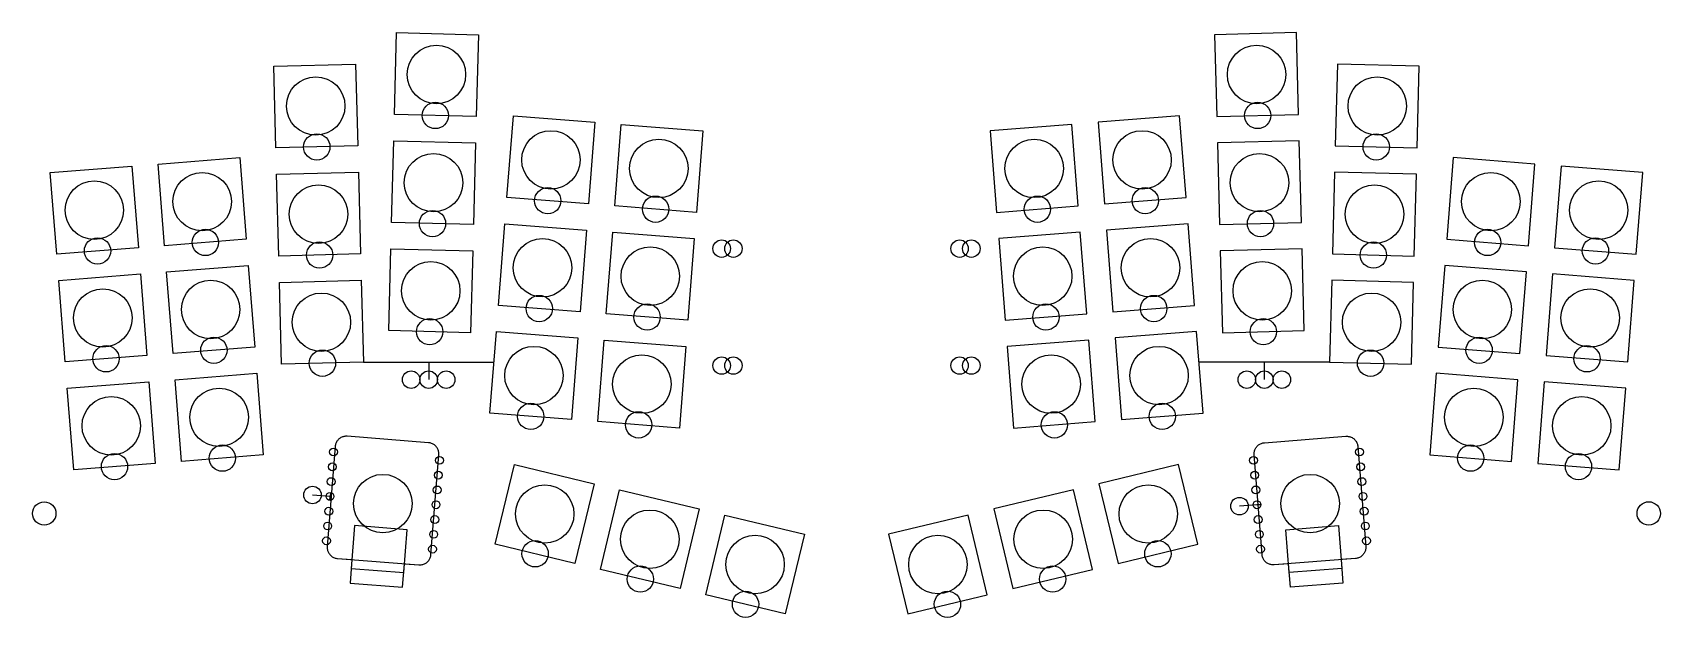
# Model space of a CAD drawing. Extents: x -174 to 104, y -40 to 60.
import ezdxf

# ---------------------------------------------------------------- set-up
doc = ezdxf.new("R2010")
doc.units = 0
doc.layers.add('BLACK', color=7, linetype='CONTINUOUS')

msp = doc.modelspace()

# ---------------------------------------------------------------- linework, layer by layer
at = {"layer": 'BLACK', "linetype": 'CONTINUOUS'}
for p, q in [((-112.307131, 46.123277), (-111.940654, 60.118479)), ((-111.940654, 60.118479), (-97.945451, 59.752002)), ((-97.945451, 59.752002), (-98.311928, 45.7568)), ((41.940654, 60.118479), (27.945451, 59.752002)), ((27.945451, 59.752002), (28.311928, 45.7568)), ((42.307131, 46.123277), (41.940654, 60.118479)), ((-132.944835, 54.370928), (-118.949632, 54.737405)), ((-132.578357, 40.375725), (-132.944835, 54.370928)), ((-118.949632, 54.737405), (-118.583155, 40.742203)), ((48.949632, 54.737405), (48.583155, 40.742203)), ((62.944835, 54.370928), (48.949632, 54.737405)), ((62.578357, 40.375725), (62.944835, 54.370928)), ((-98.311928, 45.7568), (-112.307131, 46.123277)), ((-93.067619, 31.908227), (-91.969192, 45.86507)), ((-91.969192, 45.86507), (-78.012349, 44.766642)), ((-78.012349, 44.766642), (-79.110776, 30.8098)), ((21.969192, 45.86507), (8.012349, 44.766642)), ((8.012349, 44.766642), (9.110776, 30.8098)), ((23.067619, 31.908227), (21.969192, 45.86507)), ((28.311928, 45.7568), (42.307131, 46.123277)), ((-74.624648, 30.456734), (-73.526221, 44.413576)), ((-73.526221, 44.413576), (-59.569378, 43.315149)), ((-59.569378, 43.315149), (-60.667806, 29.358306)), ((3.526221, 44.413576), (-10.430622, 43.315149)), ((-10.430622, 43.315149), (-9.332194, 29.358306)), ((4.624648, 30.456734), (3.526221, 44.413576)), ((-118.583155, 40.742203), (-132.578357, 40.375725)), ((-112.791405, 27.629616), (-112.424927, 41.624819)), ((-112.424927, 41.624819), (-98.429725, 41.258342)), ((-98.429725, 41.258342), (-98.796202, 27.263139)), ((42.424927, 41.624819), (28.429725, 41.258342)), ((28.429725, 41.258342), (28.796202, 27.263139)), ((42.791405, 27.629616), (42.424927, 41.624819)), ((48.583155, 40.742203), (62.578357, 40.375725)), ((-171.150099, 36.175371), (-157.193256, 37.273799)), ((-157.193256, 37.273799), (-156.094829, 23.316956)), ((-152.707128, 37.626865), (-138.750286, 38.725292)), ((-151.608701, 23.670022), (-152.707128, 37.626865)), ((-138.750286, 38.725292), (-137.651858, 24.768449)), ((-132.460561, 35.877267), (-118.465358, 36.243745)), ((-118.465358, 36.243745), (-118.098881, 22.248542)), ((48.465358, 36.243745), (48.098881, 22.248542)), ((62.460561, 35.877267), (48.465358, 36.243745)), ((68.750286, 38.725292), (67.651858, 24.768449)), ((82.707128, 37.626865), (68.750286, 38.725292)), ((81.608701, 23.670022), (82.707128, 37.626865)), ((87.193256, 37.273799), (86.094829, 23.316956)), ((101.150099, 36.175371), (87.193256, 37.273799)), ((-170.051672, 22.218529), (-171.150099, 36.175371)), ((-132.094084, 21.882065), (-132.460561, 35.877267)), ((62.094084, 21.882065), (62.460561, 35.877267)), ((100.051672, 22.218529), (101.150099, 36.175371)), ((-79.110776, 30.8098), (-93.067619, 31.908227)), ((9.110776, 30.8098), (23.067619, 31.908227)), ((-60.667806, 29.358306), (-74.624648, 30.456734)), ((-9.332194, 29.358306), (4.624648, 30.456734)), ((-98.796202, 27.263139), (-112.791405, 27.629616)), ((-94.519112, 13.465256), (-93.420685, 27.422099)), ((-93.420685, 27.422099), (-79.463842, 26.323672)), ((-79.463842, 26.323672), (-80.56227, 12.366829)), ((-76.076142, 12.013763), (-74.977714, 25.970606)), ((-74.977714, 25.970606), (-61.020872, 24.872178)), ((4.977714, 25.970606), (-8.979128, 24.872178)), ((6.076142, 12.013763), (4.977714, 25.970606)), ((23.420685, 27.422099), (9.463842, 26.323672)), ((9.463842, 26.323672), (10.56227, 12.366829)), ((24.519112, 13.465256), (23.420685, 27.422099)), ((28.796202, 27.263139), (42.791405, 27.629616)), ((-156.094829, 23.316956), (-170.051672, 22.218529)), ((-137.651858, 24.768449), (-151.608701, 23.670022)), ((-113.275678, 9.135956), (-112.909201, 23.131158)), ((-112.909201, 23.131158), (-98.913998, 22.764681)), ((-98.913998, 22.764681), (-99.280476, 8.769479)), ((-61.020872, 24.872178), (-62.119299, 10.915336)), ((-8.979128, 24.872178), (-7.880701, 10.915336)), ((42.909201, 23.131158), (28.913998, 22.764681)), ((28.913998, 22.764681), (29.280476, 8.769479)), ((43.275678, 9.135956), (42.909201, 23.131158)), ((67.651858, 24.768449), (81.608701, 23.670022)), ((86.094829, 23.316956), (100.051672, 22.218529)), ((-151.255635, 19.183894), (-137.298792, 20.282321)), ((-137.298792, 20.282321), (-136.200365, 6.325479)), ((-118.098881, 22.248542), (-132.094084, 21.882065)), ((48.098881, 22.248542), (62.094084, 21.882065)), ((67.298792, 20.282321), (66.200365, 6.325479)), ((81.255635, 19.183894), (67.298792, 20.282321)), ((-169.698606, 17.732401), (-155.741763, 18.830828)), ((-168.600178, 3.775558), (-169.698606, 17.732401)), ((-155.741763, 18.830828), (-154.643336, 4.873985)), ((-150.157208, 5.227051), (-151.255635, 19.183894)), ((-131.976288, 17.383607), (-117.981085, 17.750084)), ((-131.60981, 3.388404), (-131.976288, 17.383607)), ((-117.981085, 17.750084), (-117.614608, 3.754882)), ((47.981085, 17.750084), (47.614608, 3.754882)), ((61.976288, 17.383607), (47.981085, 17.750084)), ((61.60981, 3.388404), (61.976288, 17.383607)), ((80.157208, 5.227051), (81.255635, 19.183894)), ((85.741763, 18.830828), (84.643336, 4.873985)), ((99.698606, 17.732401), (85.741763, 18.830828)), ((98.600178, 3.775558), (99.698606, 17.732401)), ((-80.56227, 12.366829), (-94.519112, 13.465256)), ((-62.119299, 10.915336), (-76.076142, 12.013763)), ((-7.880701, 10.915336), (6.076142, 12.013763)), ((10.56227, 12.366829), (24.519112, 13.465256)), ((-99.280476, 8.769479), (-113.275678, 9.135956)), ((-95.970606, -4.977714), (-94.872178, 8.979128)), ((-94.872178, 8.979128), (-80.915336, 7.880701)), ((24.872178, 8.979128), (10.915336, 7.880701)), ((25.970606, -4.977714), (24.872178, 8.979128)), ((29.280476, 8.769479), (43.275678, 9.135956)), ((-136.200365, 6.325479), (-150.157208, 5.227051)), ((-80.915336, 7.880701), (-82.013763, -6.076142)), ((-77.527635, -6.429208), (-76.429208, 7.527635)), ((-76.429208, 7.527635), (-62.472365, 6.429208)), ((-62.472365, 6.429208), (-63.570792, -7.527635)), ((6.429208, 7.527635), (-7.527635, 6.429208)), ((-7.527635, 6.429208), (-6.429208, -7.527635)), ((7.527635, -6.429208), (6.429208, 7.527635)), ((10.915336, 7.880701), (12.013763, -6.076142)), ((66.200365, 6.325479), (80.157208, 5.227051)), ((-154.643336, 4.873985), (-168.600178, 3.775558)), ((-117.614608, 3.754882), (-131.60981, 3.388404)), ((-117.614608, 3.754882), (-95.283335, 3.754882)), ((-106.448972, 3.754882), (-106.448972, 0.754882)), ((47.614608, 3.754882), (25.283335, 3.754882)), ((36.448972, 3.754882), (36.448972, 0.754882)), ((47.614608, 3.754882), (61.60981, 3.388404)), ((84.643336, 4.873985), (98.600178, 3.775558)), ((-168.247112, -0.71057), (-154.29027, 0.387857)), ((-154.29027, 0.387857), (-153.191842, -13.568985)), ((-149.804142, 0.740923), (-135.847299, 1.839351)), ((-148.705714, -13.215919), (-149.804142, 0.740923)), ((-135.847299, 1.839351), (-134.748872, -12.117492)), ((65.847299, 1.839351), (64.748872, -12.117492)), ((79.804142, 0.740923), (65.847299, 1.839351)), ((78.705714, -13.215919), (79.804142, 0.740923)), ((84.29027, 0.387857), (83.191842, -13.568985)), ((98.247112, -0.71057), (84.29027, 0.387857)), ((-167.148685, -14.667413), (-168.247112, -0.71057)), ((97.148685, -14.667413), (98.247112, -0.71057)), ((-82.013763, -6.076142), (-95.970606, -4.977714)), ((12.013763, -6.076142), (25.970606, -4.977714)), ((-63.570792, -7.527635), (-77.527635, -6.429208)), ((-6.429208, -7.527635), (7.527635, -6.429208)), ((-122.445622, -10.682804), (-123.790804, -27.774952)), ((-122.445622, -10.682804), (-123.790804, -27.774952)), ((-122.429797, -10.546465), (-122.445622, -10.682804)), ((-122.429797, -10.546465), (-122.445622, -10.682804)), ((-122.404041, -10.413456), (-122.429797, -10.546465)), ((-122.404041, -10.413456), (-122.429797, -10.546465)), ((-122.370889, -10.283577), (-122.404041, -10.413456)), ((-122.370889, -10.283577), (-122.404041, -10.413456)), ((-122.327608, -10.154495), (-122.370889, -10.283577)), ((-122.327608, -10.154495), (-122.370889, -10.283577)), ((-122.274398, -10.028742), (-122.327608, -10.154495)), ((-122.274398, -10.028742), (-122.327608, -10.154495)), ((-122.211258, -9.906318), (-122.274398, -10.028742)), ((-122.211258, -9.906318), (-122.274398, -10.028742)), ((-122.141119, -9.792089), (-122.211258, -9.906318)), ((-122.141119, -9.792089), (-122.211258, -9.906318)), ((-122.063583, -9.68099), (-122.141119, -9.792089)), ((-122.063583, -9.68099), (-122.141119, -9.792089)), ((-121.976318, -9.575752), (-122.063583, -9.68099)), ((-121.976318, -9.575752), (-122.063583, -9.68099)), ((-121.884386, -9.475978), (-121.976318, -9.575752)), ((-121.884386, -9.475978), (-121.976318, -9.575752)), ((-121.782923, -9.384597), (-121.884386, -9.475978)), ((-121.782923, -9.384597), (-121.884386, -9.475978)), ((-121.676795, -9.298679), (-121.782923, -9.384597)), ((-121.676795, -9.298679), (-121.782923, -9.384597)), ((-121.563868, -9.223487), (-121.676795, -9.298679)), ((-121.563868, -9.223487), (-121.676795, -9.298679)), ((-121.446274, -9.153758), (-121.563868, -9.223487)), ((-121.446274, -9.153758), (-121.563868, -9.223487)), ((-121.324414, -9.094557), (-121.446274, -9.153758)), ((-121.324414, -9.094557), (-121.446274, -9.153758)), ((-121.200619, -9.043151), (-121.324414, -9.094557)), ((-121.200619, -9.043151), (-121.324414, -9.094557)), ((-121.069825, -8.99994), (-121.200619, -9.043151)), ((-121.069825, -8.99994), (-121.200619, -9.043151)), ((-120.937297, -8.967057), (-121.069825, -8.99994)), ((-120.937297, -8.967057), (-121.069825, -8.99994)), ((-120.803033, -8.944501), (-120.937297, -8.967057)), ((-120.803033, -8.944501), (-120.937297, -8.967057)), ((-120.669567, -8.932075), (-120.803033, -8.944501)), ((-120.669567, -8.932075), (-120.803033, -8.944501)), ((-120.534166, -8.927444), (-120.669567, -8.932075)), ((-120.534166, -8.927444), (-120.669567, -8.932075)), ((-120.39703, -8.933141), (-120.534166, -8.927444)), ((-120.39703, -8.933141), (-120.534166, -8.927444)), ((-106.470095, -10.029215), (-120.39703, -8.933141)), ((-106.470095, -10.029215), (-120.39703, -8.933141)), ((-106.333757, -10.04504), (-106.470095, -10.029215)), ((-106.333757, -10.04504), (-106.470095, -10.029215)), ((-106.200747, -10.070795), (-106.333757, -10.04504)), ((-106.200747, -10.070795), (-106.333757, -10.04504)), ((-106.070868, -10.103948), (-106.200747, -10.070795)), ((-106.070868, -10.103948), (-106.200747, -10.070795)), ((-105.941786, -10.147229), (-106.070868, -10.103948)), ((-105.941786, -10.147229), (-106.070868, -10.103948)), ((-105.816033, -10.200439), (-105.941786, -10.147229)), ((-105.816033, -10.200439), (-105.941786, -10.147229)), ((-105.69361, -10.263579), (-105.816033, -10.200439)), ((-105.69361, -10.263579), (-105.816033, -10.200439)), ((-105.579381, -10.333718), (-105.69361, -10.263579)), ((-105.579381, -10.333718), (-105.69361, -10.263579)), ((-105.468281, -10.411254), (-105.579381, -10.333718)), ((-105.468281, -10.411254), (-105.579381, -10.333718)), ((-105.363044, -10.498519), (-105.468281, -10.411254)), ((-105.363044, -10.498519), (-105.468281, -10.411254)), ((-105.263269, -10.590451), (-105.363044, -10.498519)), ((-105.263269, -10.590451), (-105.363044, -10.498519)), ((-105.171888, -10.691914), (-105.263269, -10.590451)), ((-105.171888, -10.691914), (-105.263269, -10.590451)), ((-105.08597, -10.798042), (-105.171888, -10.691914)), ((-105.08597, -10.798042), (-105.171888, -10.691914)), ((-105.010778, -10.910969), (-105.08597, -10.798042)), ((-105.010778, -10.910969), (-105.08597, -10.798042)), ((-104.94105, -11.028563), (-105.010778, -10.910969)), ((-104.94105, -11.028563), (-105.010778, -10.910969)), ((-104.881848, -11.150423), (-104.94105, -11.028563)), ((-104.881848, -11.150423), (-104.94105, -11.028563)), ((34.881848, -11.150423), (34.94105, -11.028563)), ((34.881848, -11.150423), (34.94105, -11.028563)), ((34.94105, -11.028563), (35.010778, -10.910969)), ((34.94105, -11.028563), (35.010778, -10.910969)), ((35.010778, -10.910969), (35.08597, -10.798042)), ((35.010778, -10.910969), (35.08597, -10.798042)), ((35.08597, -10.798042), (35.171888, -10.691914)), ((35.08597, -10.798042), (35.171888, -10.691914)), ((35.171888, -10.691914), (35.263269, -10.590451)), ((35.171888, -10.691914), (35.263269, -10.590451)), ((35.263269, -10.590451), (35.363044, -10.498519)), ((35.263269, -10.590451), (35.363044, -10.498519)), ((35.363044, -10.498519), (35.468281, -10.411254)), ((35.363044, -10.498519), (35.468281, -10.411254)), ((35.468281, -10.411254), (35.579381, -10.333718)), ((35.468281, -10.411254), (35.579381, -10.333718)), ((35.579381, -10.333718), (35.69361, -10.263579)), ((35.579381, -10.333718), (35.69361, -10.263579)), ((35.69361, -10.263579), (35.816033, -10.200439)), ((35.69361, -10.263579), (35.816033, -10.200439)), ((35.816033, -10.200439), (35.941786, -10.147229)), ((35.816033, -10.200439), (35.941786, -10.147229)), ((35.941786, -10.147229), (36.070868, -10.103948)), ((35.941786, -10.147229), (36.070868, -10.103948)), ((36.070868, -10.103948), (36.200747, -10.070795)), ((36.070868, -10.103948), (36.200747, -10.070795)), ((36.200747, -10.070795), (36.333757, -10.04504)), ((36.200747, -10.070795), (36.333757, -10.04504)), ((36.333757, -10.04504), (36.470095, -10.029215)), ((36.333757, -10.04504), (36.470095, -10.029215)), ((36.470095, -10.029215), (50.39703, -8.933141)), ((36.470095, -10.029215), (50.39703, -8.933141)), ((50.39703, -8.933141), (50.534166, -8.927444)), ((50.39703, -8.933141), (50.534166, -8.927444)), ((50.534166, -8.927444), (50.669567, -8.932075)), ((50.534166, -8.927444), (50.669567, -8.932075)), ((50.669567, -8.932075), (50.803033, -8.944501)), ((50.669567, -8.932075), (50.803033, -8.944501)), ((50.803033, -8.944501), (50.937297, -8.967057)), ((50.803033, -8.944501), (50.937297, -8.967057)), ((50.937297, -8.967057), (51.069825, -8.99994)), ((50.937297, -8.967057), (51.069825, -8.99994)), ((51.069825, -8.99994), (51.200619, -9.043151)), ((51.069825, -8.99994), (51.200619, -9.043151)), ((51.200619, -9.043151), (51.324414, -9.094557)), ((51.200619, -9.043151), (51.324414, -9.094557)), ((51.324414, -9.094557), (51.446274, -9.153758)), ((51.324414, -9.094557), (51.446274, -9.153758)), ((51.446274, -9.153758), (51.563868, -9.223487)), ((51.446274, -9.153758), (51.563868, -9.223487)), ((51.563868, -9.223487), (51.676795, -9.298679)), ((51.563868, -9.223487), (51.676795, -9.298679)), ((51.676795, -9.298679), (51.782923, -9.384597)), ((51.676795, -9.298679), (51.782923, -9.384597)), ((51.782923, -9.384597), (51.884386, -9.475978)), ((51.782923, -9.384597), (51.884386, -9.475978)), ((51.884386, -9.475978), (51.976318, -9.575752)), ((51.884386, -9.475978), (51.976318, -9.575752)), ((51.976318, -9.575752), (52.063583, -9.68099)), ((51.976318, -9.575752), (52.063583, -9.68099)), ((52.063583, -9.68099), (52.141119, -9.792089)), ((52.063583, -9.68099), (52.141119, -9.792089)), ((52.141119, -9.792089), (52.211258, -9.906318)), ((52.141119, -9.792089), (52.211258, -9.906318)), ((52.211258, -9.906318), (52.274398, -10.028742)), ((52.211258, -9.906318), (52.274398, -10.028742)), ((52.274398, -10.028742), (52.327608, -10.154495)), ((52.274398, -10.028742), (52.327608, -10.154495)), ((52.327608, -10.154495), (52.370889, -10.283577)), ((52.327608, -10.154495), (52.370889, -10.283577)), ((52.370889, -10.283577), (52.404041, -10.413456)), ((52.370889, -10.283577), (52.404041, -10.413456)), ((52.404041, -10.413456), (52.429797, -10.546465)), ((52.404041, -10.413456), (52.429797, -10.546465)), ((52.429797, -10.546465), (52.445622, -10.682804)), ((52.429797, -10.546465), (52.445622, -10.682804)), ((52.445622, -10.682804), (53.790804, -27.774952)), ((52.445622, -10.682804), (53.790804, -27.774952)), ((-153.191842, -13.568985), (-167.148685, -14.667413)), ((-134.748872, -12.117492), (-148.705714, -13.215919)), ((-106.065613, -29.169954), (-104.720432, -12.077807)), ((-106.065613, -29.169954), (-104.720432, -12.077807)), ((-104.830443, -11.274218), (-104.881848, -11.150423)), ((-104.830443, -11.274218), (-104.881848, -11.150423)), ((-104.787231, -11.405012), (-104.830443, -11.274218)), ((-104.787231, -11.405012), (-104.830443, -11.274218)), ((-104.754348, -11.53754), (-104.787231, -11.405012)), ((-104.754348, -11.53754), (-104.787231, -11.405012)), ((-104.731793, -11.671804), (-104.754348, -11.53754)), ((-104.731793, -11.671804), (-104.754348, -11.53754)), ((-104.719366, -11.80527), (-104.731793, -11.671804)), ((-104.719366, -11.80527), (-104.731793, -11.671804)), ((-104.720432, -12.077807), (-104.714735, -11.940671)), ((-104.720432, -12.077807), (-104.714735, -11.940671)), ((-104.714735, -11.940671), (-104.719366, -11.80527)), ((-104.714735, -11.940671), (-104.719366, -11.80527)), ((-95.0505, -27.391259), (-91.782265, -13.77808)), ((-91.782265, -13.77808), (-78.169086, -17.046315)), ((21.782265, -13.77808), (8.169086, -17.046315)), ((25.0505, -27.391259), (21.782265, -13.77808)), ((34.714735, -11.940671), (34.719366, -11.80527)), ((34.714735, -11.940671), (34.719366, -11.80527)), ((34.720432, -12.077807), (34.714735, -11.940671)), ((34.720432, -12.077807), (34.714735, -11.940671)), ((34.719366, -11.80527), (34.731793, -11.671804)), ((34.719366, -11.80527), (34.731793, -11.671804)), ((36.065613, -29.169954), (34.720432, -12.077807)), ((36.065613, -29.169954), (34.720432, -12.077807)), ((34.731793, -11.671804), (34.754348, -11.53754)), ((34.731793, -11.671804), (34.754348, -11.53754)), ((34.754348, -11.53754), (34.787231, -11.405012)), ((34.754348, -11.53754), (34.787231, -11.405012)), ((34.787231, -11.405012), (34.830443, -11.274218)), ((34.787231, -11.405012), (34.830443, -11.274218)), ((34.830443, -11.274218), (34.881848, -11.150423)), ((34.830443, -11.274218), (34.881848, -11.150423)), ((64.748872, -12.117492), (78.705714, -13.215919)), ((83.191842, -13.568985), (97.148685, -14.667413)), ((-123.317289, -19.21321), (-126.308041, -18.977833)), ((-123.264171, -18.542209), (-123.370407, -19.884211)), ((-123.370407, -19.884211), (-123.317597, -19.213186)), ((-123.370407, -19.884211), (-123.317289, -19.21321)), ((-123.264171, -18.542209), (-123.317289, -19.21321)), ((-78.169086, -17.046315), (-81.437322, -30.659494)), ((-77.061657, -31.709998), (-73.793422, -18.096819)), ((-73.793422, -18.096819), (-60.180243, -21.365054)), ((3.793422, -18.096819), (-9.819757, -21.365054)), ((7.061657, -31.709998), (3.793422, -18.096819)), ((8.169086, -17.046315), (11.437322, -30.659494)), ((-60.180243, -21.365054), (-63.448478, -34.978233)), ((-9.819757, -21.365054), (-6.551522, -34.978233)), ((35.193639, -20.639572), (32.202887, -20.87495)), ((35.866739, -20.639572), (35.193639, -20.639572)), ((-119.10632, -24.194454), (-119.683054, -31.522554)), ((-110.13231, -24.900724), (-119.10632, -24.194454)), ((-110.709044, -32.228824), (-110.13231, -24.900724)), ((-59.072813, -36.028737), (-55.804578, -22.415558)), ((-55.804578, -22.415558), (-42.191399, -25.683793)), ((-14.195422, -22.415558), (-27.808601, -25.683793)), ((-10.927187, -36.028737), (-14.195422, -22.415558)), ((40.13231, -24.900724), (49.10632, -24.194454)), ((40.709044, -32.228824), (40.13231, -24.900724)), ((49.10632, -24.194454), (49.683054, -31.522554)), ((-123.790804, -27.774952), (-123.796501, -27.912087)), ((-123.790804, -27.774952), (-123.796501, -27.912087)), ((-81.437322, -30.659494), (-95.0505, -27.391259)), ((-42.191399, -25.683793), (-45.459635, -39.296972)), ((-27.808601, -25.683793), (-24.540365, -39.296972)), ((11.437322, -30.659494), (25.0505, -27.391259)), ((53.790804, -27.774952), (53.796501, -27.912087)), ((53.790804, -27.774952), (53.796501, -27.912087)), ((-123.796501, -27.912087), (-123.79187, -28.047488)), ((-123.796501, -27.912087), (-123.79187, -28.047488)), ((-123.79187, -28.047488), (-123.779443, -28.180954)), ((-123.79187, -28.047488), (-123.779443, -28.180954)), ((-123.779443, -28.180954), (-123.756888, -28.315218)), ((-123.779443, -28.180954), (-123.756888, -28.315218)), ((-123.756888, -28.315218), (-123.724005, -28.447747)), ((-123.756888, -28.315218), (-123.724005, -28.447747)), ((-123.724005, -28.447747), (-123.680793, -28.57854)), ((-123.724005, -28.447747), (-123.680793, -28.57854)), ((-123.680793, -28.57854), (-123.629388, -28.702335)), ((-123.680793, -28.57854), (-123.629388, -28.702335)), ((-123.629388, -28.702335), (-123.570186, -28.824195)), ((-123.629388, -28.702335), (-123.570186, -28.824195)), ((-123.570186, -28.824195), (-123.500458, -28.941789)), ((-123.570186, -28.824195), (-123.500458, -28.941789)), ((-123.500458, -28.941789), (-123.425266, -29.054716)), ((-123.500458, -28.941789), (-123.425266, -29.054716)), ((-123.425266, -29.054716), (-123.339348, -29.160845)), ((-123.425266, -29.054716), (-123.339348, -29.160845)), ((-123.339348, -29.160845), (-123.247967, -29.262307)), ((-123.339348, -29.160845), (-123.247967, -29.262307)), ((-123.247967, -29.262307), (-123.148192, -29.354239)), ((-123.247967, -29.262307), (-123.148192, -29.354239)), ((-123.148192, -29.354239), (-123.042955, -29.441505)), ((-123.148192, -29.354239), (-123.042955, -29.441505)), ((-123.042955, -29.441505), (-122.931855, -29.51904)), ((-123.042955, -29.441505), (-122.931855, -29.51904)), ((-122.931855, -29.51904), (-122.817626, -29.589179)), ((-122.931855, -29.51904), (-122.817626, -29.589179)), ((-122.817626, -29.589179), (-122.695203, -29.652319)), ((-122.817626, -29.589179), (-122.695203, -29.652319)), ((-122.695203, -29.652319), (-122.56945, -29.705529)), ((-122.695203, -29.652319), (-122.56945, -29.705529)), ((-122.56945, -29.705529), (-122.440368, -29.74881)), ((-122.56945, -29.705529), (-122.440368, -29.74881)), ((-122.440368, -29.74881), (-122.310489, -29.781963)), ((-122.440368, -29.74881), (-122.310489, -29.781963)), ((-122.310489, -29.781963), (-122.177479, -29.807718)), ((-122.310489, -29.781963), (-122.177479, -29.807718)), ((-122.177479, -29.807718), (-122.041141, -29.823544)), ((-122.177479, -29.807718), (-122.041141, -29.823544)), ((-122.041141, -29.823544), (-119.564678, -30.018445)), ((-122.041141, -29.823544), (-108.114206, -30.919617)), ((-119.564678, -30.018445), (-119.882402, -34.05551)), ((-106.947368, -30.629271), (-106.834441, -30.55408)), ((-106.947368, -30.629271), (-106.834441, -30.55408)), ((-106.834441, -30.55408), (-106.728313, -30.468161)), ((-106.834441, -30.55408), (-106.728313, -30.468161)), ((-106.728313, -30.468161), (-106.62685, -30.37678)), ((-106.728313, -30.468161), (-106.62685, -30.37678)), ((-106.62685, -30.37678), (-106.534918, -30.277006)), ((-106.62685, -30.37678), (-106.534918, -30.277006)), ((-106.534918, -30.277006), (-106.447653, -30.171768)), ((-106.534918, -30.277006), (-106.447653, -30.171768)), ((-106.447653, -30.171768), (-106.370117, -30.060669)), ((-106.447653, -30.171768), (-106.370117, -30.060669)), ((-106.370117, -30.060669), (-106.299978, -29.94644)), ((-106.370117, -30.060669), (-106.299978, -29.94644)), ((-106.299978, -29.94644), (-106.236838, -29.824016)), ((-106.299978, -29.94644), (-106.236838, -29.824016)), ((-106.236838, -29.824016), (-106.183628, -29.698264)), ((-106.236838, -29.824016), (-106.183628, -29.698264)), ((-106.183628, -29.698264), (-106.140347, -29.569181)), ((-106.183628, -29.698264), (-106.140347, -29.569181)), ((-106.140347, -29.569181), (-106.107194, -29.439302)), ((-106.140347, -29.569181), (-106.107194, -29.439302)), ((-106.107194, -29.439302), (-106.081439, -29.306293)), ((-106.107194, -29.439302), (-106.081439, -29.306293)), ((-106.081439, -29.306293), (-106.065613, -29.169954)), ((-106.081439, -29.306293), (-106.065613, -29.169954)), ((36.081439, -29.306293), (36.065613, -29.169954)), ((36.081439, -29.306293), (36.065613, -29.169954)), ((36.107194, -29.439302), (36.081439, -29.306293)), ((36.107194, -29.439302), (36.081439, -29.306293)), ((36.140347, -29.569181), (36.107194, -29.439302)), ((36.140347, -29.569181), (36.107194, -29.439302)), ((36.183628, -29.698264), (36.140347, -29.569181)), ((36.183628, -29.698264), (36.140347, -29.569181)), ((36.236838, -29.824016), (36.183628, -29.698264)), ((36.236838, -29.824016), (36.183628, -29.698264)), ((36.299978, -29.94644), (36.236838, -29.824016)), ((36.299978, -29.94644), (36.236838, -29.824016)), ((36.370117, -30.060669), (36.299978, -29.94644)), ((36.370117, -30.060669), (36.299978, -29.94644)), ((36.447653, -30.171768), (36.370117, -30.060669)), ((36.447653, -30.171768), (36.370117, -30.060669)), ((36.534918, -30.277006), (36.447653, -30.171768)), ((36.534918, -30.277006), (36.447653, -30.171768)), ((36.62685, -30.37678), (36.534918, -30.277006)), ((36.62685, -30.37678), (36.534918, -30.277006)), ((36.728313, -30.468161), (36.62685, -30.37678)), ((36.728313, -30.468161), (36.62685, -30.37678)), ((36.834441, -30.55408), (36.728313, -30.468161)), ((36.834441, -30.55408), (36.728313, -30.468161)), ((36.947368, -30.629271), (36.834441, -30.55408)), ((36.947368, -30.629271), (36.834441, -30.55408)), ((52.041141, -29.823544), (38.114206, -30.919617)), ((52.041141, -29.823544), (49.564678, -30.018445)), ((49.564678, -30.018445), (49.882402, -34.05551)), ((52.177479, -29.807718), (52.041141, -29.823544)), ((52.177479, -29.807718), (52.041141, -29.823544)), ((52.310489, -29.781963), (52.177479, -29.807718)), ((52.310489, -29.781963), (52.177479, -29.807718)), ((52.440368, -29.74881), (52.310489, -29.781963)), ((52.440368, -29.74881), (52.310489, -29.781963)), ((52.56945, -29.705529), (52.440368, -29.74881)), ((52.56945, -29.705529), (52.440368, -29.74881)), ((52.695203, -29.652319), (52.56945, -29.705529)), ((52.695203, -29.652319), (52.56945, -29.705529)), ((52.817626, -29.589179), (52.695203, -29.652319)), ((52.817626, -29.589179), (52.695203, -29.652319)), ((52.931855, -29.51904), (52.817626, -29.589179)), ((52.931855, -29.51904), (52.817626, -29.589179)), ((53.042955, -29.441505), (52.931855, -29.51904)), ((53.042955, -29.441505), (52.931855, -29.51904)), ((53.148192, -29.354239), (53.042955, -29.441505)), ((53.148192, -29.354239), (53.042955, -29.441505)), ((53.247967, -29.262307), (53.148192, -29.354239)), ((53.247967, -29.262307), (53.148192, -29.354239)), ((53.339348, -29.160845), (53.247967, -29.262307)), ((53.339348, -29.160845), (53.247967, -29.262307)), ((53.425266, -29.054716), (53.339348, -29.160845)), ((53.425266, -29.054716), (53.339348, -29.160845)), ((53.500458, -28.941789), (53.425266, -29.054716)), ((53.500458, -28.941789), (53.425266, -29.054716)), ((53.570186, -28.824195), (53.500458, -28.941789)), ((53.570186, -28.824195), (53.500458, -28.941789)), ((53.629388, -28.702335), (53.570186, -28.824195)), ((53.629388, -28.702335), (53.570186, -28.824195)), ((53.680793, -28.57854), (53.629388, -28.702335)), ((53.680793, -28.57854), (53.629388, -28.702335)), ((53.724005, -28.447747), (53.680793, -28.57854)), ((53.724005, -28.447747), (53.680793, -28.57854)), ((53.756888, -28.315218), (53.724005, -28.447747)), ((53.756888, -28.315218), (53.724005, -28.447747)), ((53.779443, -28.180954), (53.756888, -28.315218)), ((53.779443, -28.180954), (53.756888, -28.315218)), ((53.79187, -28.047488), (53.779443, -28.180954)), ((53.79187, -28.047488), (53.779443, -28.180954)), ((53.796501, -27.912087), (53.79187, -28.047488)), ((53.796501, -27.912087), (53.79187, -28.047488)), ((-119.683054, -31.522554), (-110.709044, -32.228824)), ((-110.908392, -34.76178), (-110.590668, -30.724715)), ((-110.590668, -30.724715), (-108.114206, -30.919617)), ((-108.114206, -30.919617), (-107.97707, -30.925314)), ((-108.114206, -30.919617), (-107.97707, -30.925314)), ((-107.97707, -30.925314), (-107.841669, -30.920683)), ((-107.97707, -30.925314), (-107.841669, -30.920683)), ((-107.841669, -30.920683), (-107.708203, -30.908257)), ((-107.841669, -30.920683), (-107.708203, -30.908257)), ((-107.708203, -30.908257), (-107.573939, -30.885702)), ((-107.708203, -30.908257), (-107.573939, -30.885702)), ((-107.573939, -30.885702), (-107.441411, -30.852818)), ((-107.573939, -30.885702), (-107.441411, -30.852818)), ((-107.441411, -30.852818), (-107.310617, -30.809607)), ((-107.441411, -30.852818), (-107.310617, -30.809607)), ((-107.310617, -30.809607), (-107.186822, -30.758201)), ((-107.310617, -30.809607), (-107.186822, -30.758201)), ((-107.186822, -30.758201), (-107.064962, -30.699)), ((-107.186822, -30.758201), (-107.064962, -30.699)), ((-107.064962, -30.699), (-106.947368, -30.629271)), ((-107.064962, -30.699), (-106.947368, -30.629271)), ((-63.448478, -34.978233), (-77.061657, -31.709998)), ((-6.551522, -34.978233), (7.061657, -31.709998)), ((37.064962, -30.699), (36.947368, -30.629271)), ((37.064962, -30.699), (36.947368, -30.629271)), ((37.186822, -30.758201), (37.064962, -30.699)), ((37.186822, -30.758201), (37.064962, -30.699)), ((37.310617, -30.809607), (37.186822, -30.758201)), ((37.310617, -30.809607), (37.186822, -30.758201)), ((37.441411, -30.852818), (37.310617, -30.809607)), ((37.441411, -30.852818), (37.310617, -30.809607)), ((37.573939, -30.885702), (37.441411, -30.852818)), ((37.573939, -30.885702), (37.441411, -30.852818)), ((37.708203, -30.908257), (37.573939, -30.885702)), ((37.708203, -30.908257), (37.573939, -30.885702)), ((37.841669, -30.920683), (37.708203, -30.908257)), ((37.841669, -30.920683), (37.708203, -30.908257)), ((37.97707, -30.925314), (37.841669, -30.920683)), ((37.97707, -30.925314), (37.841669, -30.920683)), ((38.114206, -30.919617), (37.97707, -30.925314)), ((38.114206, -30.919617), (37.97707, -30.925314)), ((40.590668, -30.724715), (38.114206, -30.919617)), ((40.908392, -34.76178), (40.590668, -30.724715)), ((49.683054, -31.522554), (40.709044, -32.228824)), ((-119.882402, -34.05551), (-110.908392, -34.76178)), ((-45.459635, -39.296972), (-59.072813, -36.028737)), ((-24.540365, -39.296972), (-10.927187, -36.028737)), ((49.882402, -34.05551), (40.908392, -34.76178))]:
    msp.add_line(p, q, dxfattribs=at)
at = {"layer": 'BLACK'}
for centre, radius in [((-105.126291, 52.93764), 5), ((35.126291, 52.93764), 5), ((-125.763995, 47.556565), 5), ((55.763995, 47.556565), 5), ((-105.30953, 45.940038), 2.25), ((35.30953, 45.940038), 2.25), ((-125.580756, 40.558964), 2.25), ((-85.539984, 38.337435), 5), ((-67.097013, 36.885941), 5), ((-2.902987, 36.885941), 5), ((15.539984, 38.337435), 5), ((55.580756, 40.558964), 2.25), ((-105.610565, 34.443979), 5), ((35.610565, 34.443979), 5), ((-145.179493, 31.197657), 5), ((75.179493, 31.197657), 5), ((-163.622464, 29.746164), 5), ((-125.279721, 29.062905), 5), ((-86.089198, 31.359013), 2.25), ((16.089198, 31.359013), 2.25), ((55.279721, 29.062905), 5), ((93.622464, 29.746164), 5), ((-67.646227, 29.90752), 2.25), ((-2.353773, 29.90752), 2.25), ((-105.793803, 27.446378), 2.25), ((35.793803, 27.446378), 2.25), ((-144.63028, 24.219236), 2.25), ((74.63028, 24.219236), 2.25), ((-163.07325, 22.767742), 2.25), ((-125.096482, 22.065303), 2.25), ((-86.991477, 19.894464), 5), ((-68.548507, 18.442971), 5), ((-56.343825, 23.161663), 1.487596), ((-54.343871, 23.161547), 1.487597), ((-15.656176, 23.16168), 1.487596), ((-13.655869, 23.161564), 1.487597), ((-1.451493, 18.442971), 5), ((16.991477, 19.894464), 5), ((55.096482, 22.065303), 2.25), ((93.07325, 22.767742), 2.25), ((-106.094838, 15.950318), 5), ((36.094838, 15.950318), 5), ((-143.728, 12.754686), 5), ((73.728, 12.754686), 5), ((-162.170971, 11.303193), 5), ((-124.795448, 10.569244), 5), ((-87.540691, 12.916043), 2.25), ((17.540691, 12.916043), 2.25), ((54.795448, 10.569244), 5), ((92.170971, 11.303193), 5), ((-106.278077, 8.952717), 2.25), ((-69.09772, 11.464549), 2.25), ((-0.90228, 11.464549), 2.25), ((36.278077, 8.952717), 2.25), ((-161.621757, 4.324772), 2.25), ((-143.178786, 5.776265), 2.25), ((-124.612209, 3.571643), 2.25), ((-88.442971, 1.451493), 5), ((18.442971, 1.451493), 5), ((54.612209, 3.571643), 2.25), ((73.178786, 5.776265), 2.25), ((91.621757, 4.324772), 2.25), ((-70, 0), 5), ((-56.344143, 3.161663), 1.487597), ((-54.344189, 3.161547), 1.487597), ((-15.655731, 3.16168), 1.487596), ((-13.655424, 3.161564), 1.487597), ((0, 0), 5), ((-109.448972, 0.754882), 1.5), ((-106.448972, 0.754882), 1.5), ((-103.448972, 0.754882), 1.5), ((33.448972, 0.754882), 1.5), ((36.448972, 0.754882), 1.5), ((39.448972, 0.754882), 1.5), ((-160.719477, -7.139778), 5), ((-142.276507, -5.688284), 5), ((72.276507, -5.688284), 5), ((90.719477, -7.139778), 5), ((-88.992184, -5.526928), 2.25), ((-70.549214, -6.978421), 2.25), ((0.549214, -6.978421), 2.25), ((18.992184, -5.526928), 2.25), ((-141.727293, -12.666706), 2.25), ((-122.719738, -11.616676), 0.6731), ((52.719738, -11.616676), 0.6731), ((71.727293, -12.666706), 2.25), ((-160.170264, -14.118199), 2.25), ((-122.919024, -14.148846), 0.6731), ((-104.595781, -13.043062), 0.6731), ((34.595781, -13.043062), 0.6731), ((52.919024, -14.148846), 0.6731), ((90.170264, -14.118199), 2.25), ((-123.11831, -16.681016), 0.6731), ((-114.29649, -20.445701), 5), ((-114.29649, -20.445701), 5), ((-104.795067, -15.575232), 0.6731), ((34.795067, -15.575232), 0.6731), ((44.29649, -20.445701), 5), ((44.29649, -20.445701), 5), ((53.11831, -16.681016), 0.6731), ((-126.308041, -18.977833), 1.5), ((-123.317597, -19.213186), 0.6731), ((-104.994353, -18.107402), 0.6731), ((-86.609793, -22.218787), 5), ((16.609793, -22.218787), 5), ((32.202887, -20.87495), 1.5), ((34.994353, -18.107402), 0.6731), ((53.317597, -19.213186), 0.6731), ((-172.183804, -22.128461), 2), ((-123.516883, -21.745356), 0.6731), ((-105.193639, -20.639572), 0.6731), ((-68.62095, -26.537526), 5), ((-1.37905, -26.537526), 5), ((35.193639, -20.639572), 0.6731), ((53.516883, -21.745356), 0.6731), ((102.183819, -22.126041), 2), ((-123.716169, -24.277526), 0.6731), ((-105.592212, -25.703912), 0.6731), ((-105.392926, -23.171742), 0.6731), ((35.392926, -23.171742), 0.6731), ((35.592212, -25.703912), 0.6731), ((53.716169, -24.277526), 0.6731), ((-123.915455, -26.809696), 0.6731), ((-105.791498, -28.236082), 0.6731), ((-88.243911, -29.025376), 2.25), ((-50.632106, -30.856265), 5), ((-19.367894, -30.856265), 5), ((18.243911, -29.025376), 2.25), ((35.791498, -28.236082), 0.6731), ((53.915455, -26.809696), 0.6731), ((-70.255067, -33.344115), 2.25), ((0.255067, -33.344115), 2.25), ((-52.266224, -37.662855), 2.25), ((-17.733776, -37.662855), 2.25)]:
    msp.add_circle(centre, radius, dxfattribs=at)

doc.saveas('drawing.dxf')
